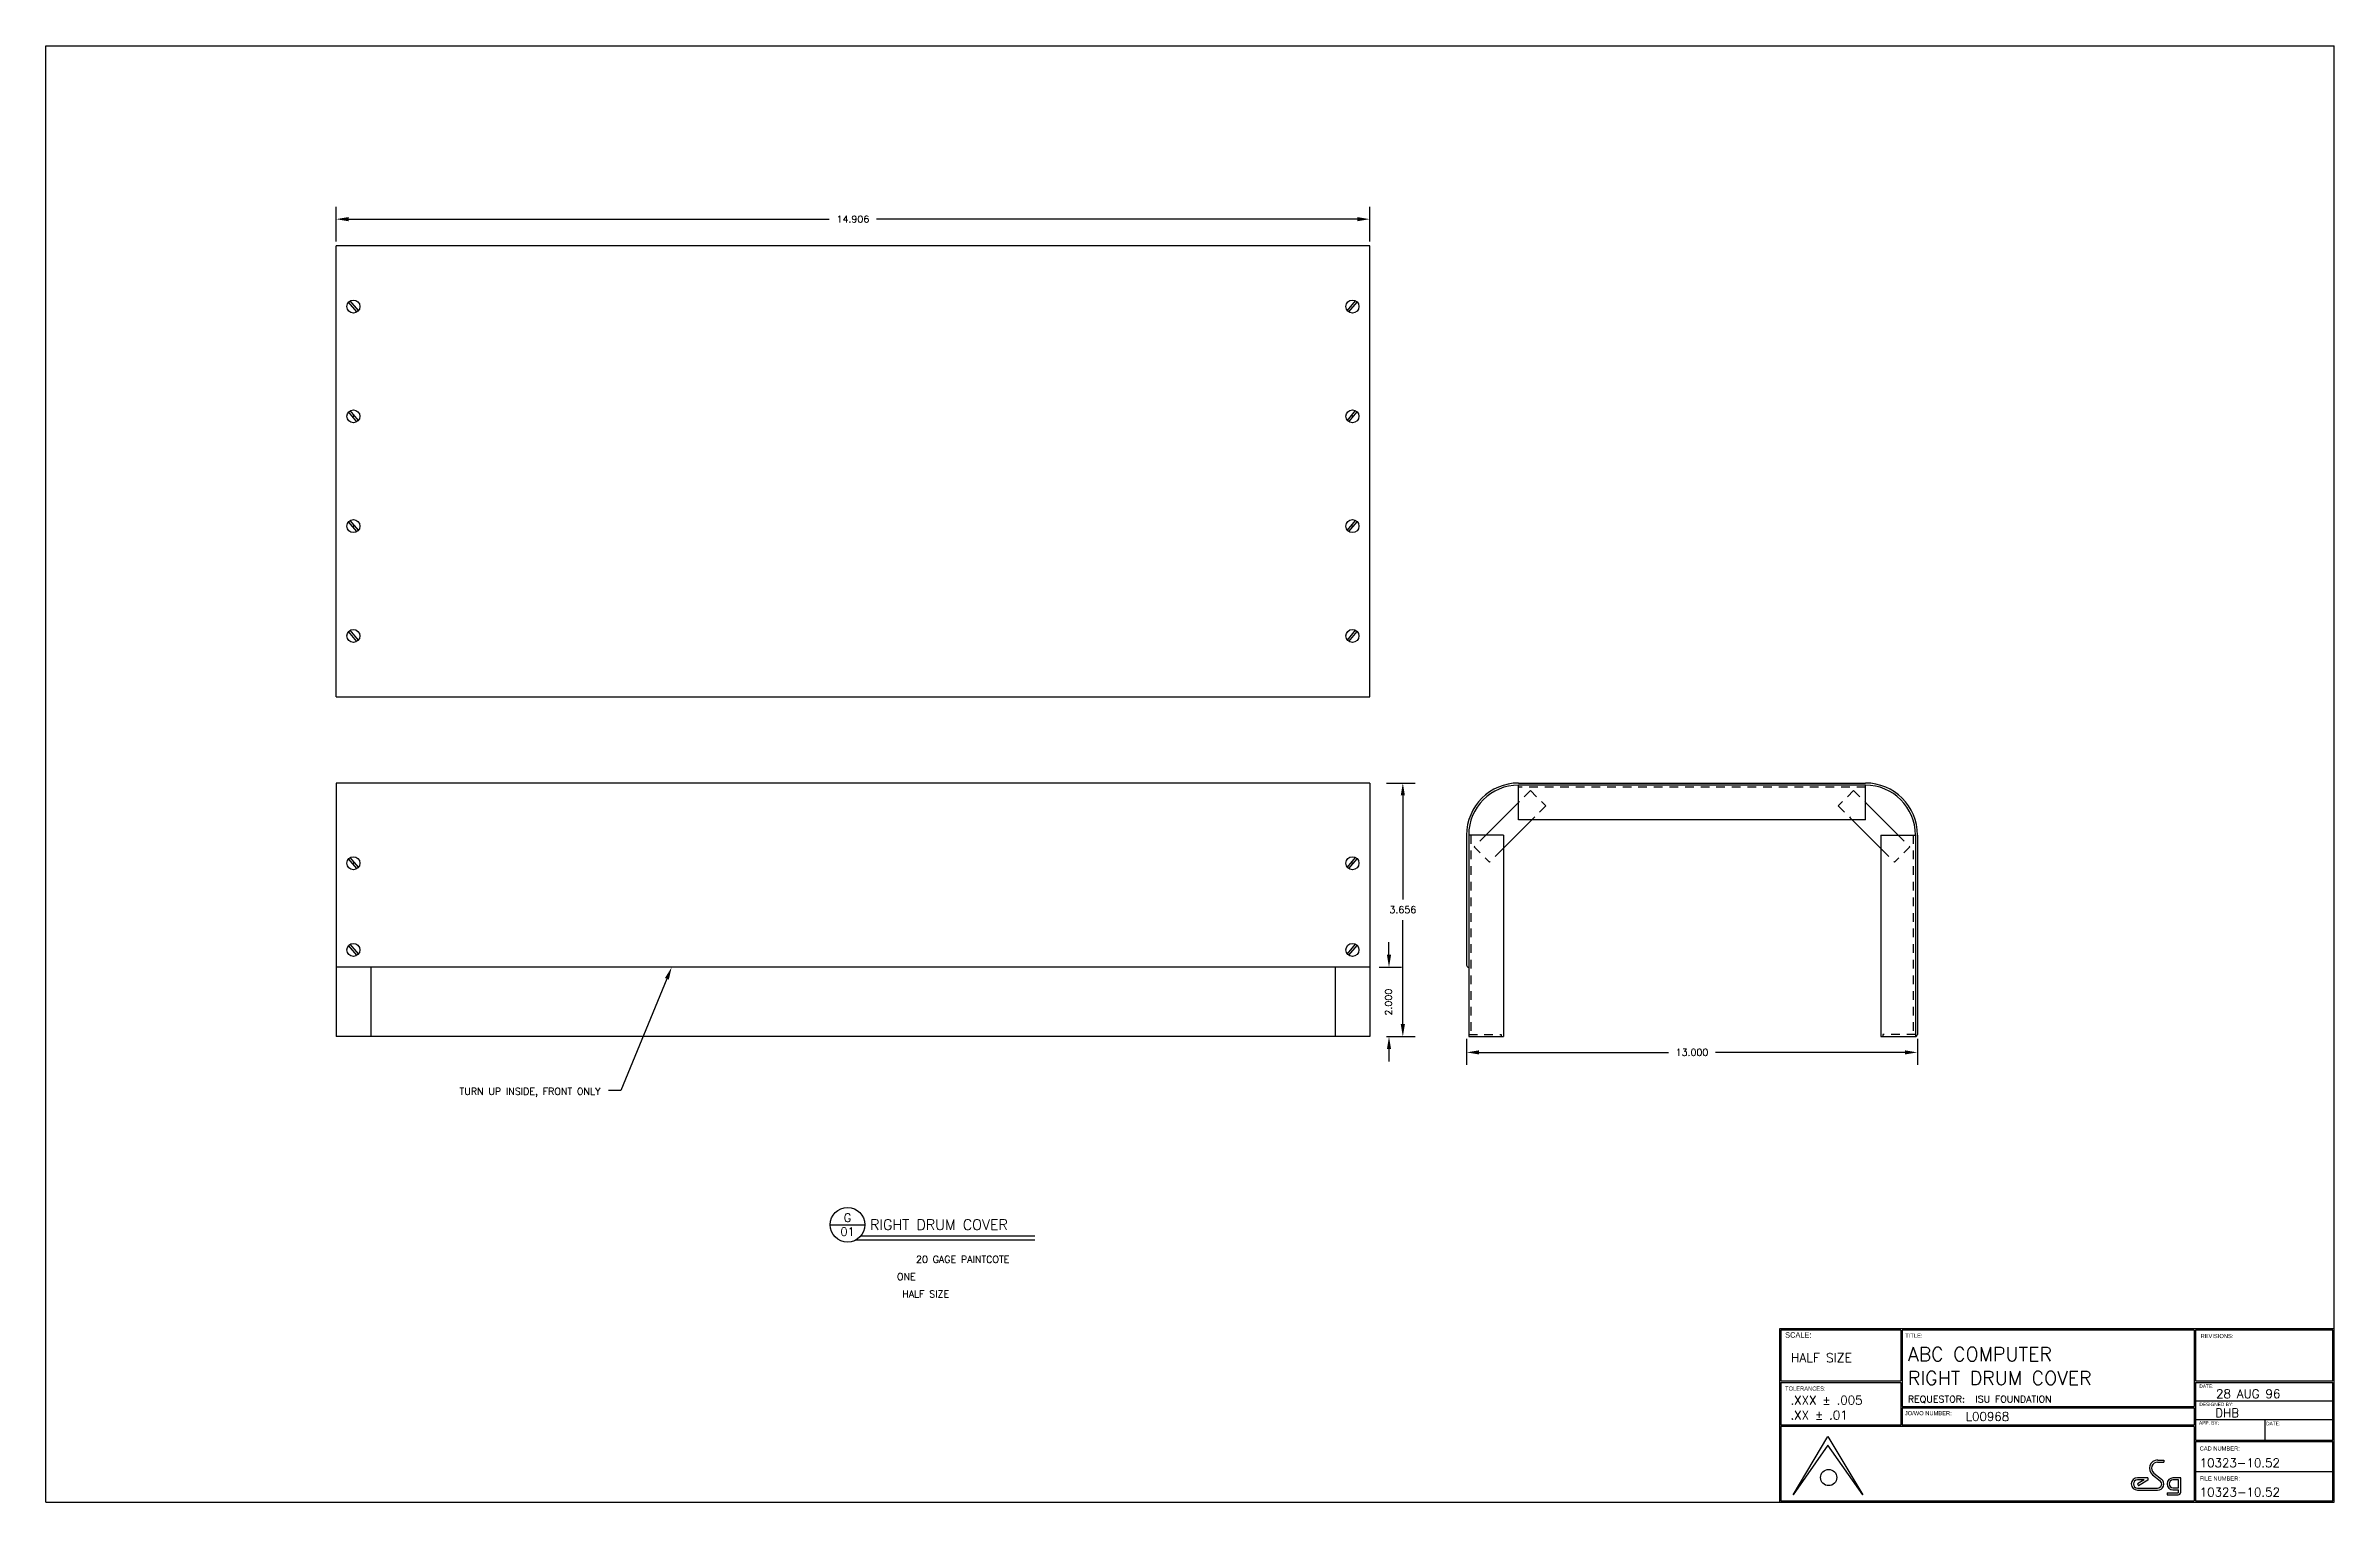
# Model space of a CAD drawing. Extents: x 0 to 33, y 0 to 21.
import ezdxf
from ezdxf.enums import TextEntityAlignment as Align

# ---------------------------------------------------------------- set-up
doc = ezdxf.new("R2010")
doc.units = 0
doc.header["$MEASUREMENT"] = 0
doc.linetypes.add('HIDDEN2', pattern=[0.1875, 0.125, -0.0625])
doc.layers.get('0').update_dxf_attribs({"linetype": 'CONTINUOUS'})
doc.layers.get('DEFPOINTS').update_dxf_attribs({"linetype": 'CONTINUOUS'})
for name, color, linetype in [('BORDER', 5, 'CONTINUOUS'), ('DIM', 1, 'CONTINUOUS'), ('HIDDEN2', 6, 'HIDDEN2'), ('OBJECT', 3, 'CONTINUOUS'), ('TEXT', 1, 'CONTINUOUS')]:
    doc.layers.add(name, color=color, linetype=linetype)
doc.styles.add('ROMANS', font='romans')
doc.styles.add('SIMPLEX', font='romans')
doc.styles.add('TITLE', font='italic')
doc.dimstyles.get("Standard").update_dxf_attribs({"dimtxt": 0.1, "dimasz": 0.18, "dimexe": 0.18, "dimexo": 0.063, "dimgap": 0.1, "dimtad": 0, "dimtih": 1, "dimtoh": 1, "dimdec": 3, "dimzin": 0, "dimdsep": 46, "dimtxsty": 'SIMPLEX', "dimcen": 0.1, "dimclrd": 1, "dimclre": 1, "dimclrt": 1, "dimadec": 0, "dimazin": 0, "dimtfac": 0.8, "dimtdec": 3, "dimtofl": 0, "dimtmove": 2, "dimatfit": 3, "dimfxl": 1, "dimtolj": 1, "dimtzin": 0, "dimarcsym": 0})

# ---------------------------------------------------------------- blocks, each defined once
blk = doc.blocks.new('T-BLK')
for p, q in [((-7.8, 0.106), (-7.3, 0.949)), ((-7.3, 0.824), (-7.8, 0.106)), ((-7.3, 0.949), (-6.8, 0.106)), ((-6.8, 0.106), (-7.3, 0.824)), ((-2.689, 0.351), (-2.838, 0.351)), ((-2.689, 0.351), (-2.689, 0.316)), ((-2.621, 0.397), (-2.511, 0.308)), ((-2.603, 0.42), (-2.492, 0.332)), ((-2.547, 0.608), (-2.459, 0.608)), ((-2.547, 0.578), (-2.459, 0.578)), ((-2.459, 0.608), (-2.459, 0.578)), ((-2.214, 0.351), (-2.325, 0.351)), ((-2.214, 0.144), (-2.214, 0.351)), ((-2.739, 0.321), (-2.838, 0.321)), ((-2.739, 0.321), (-2.838, 0.263)), ((-2.838, 0.263), (-2.822, 0.237)), ((-2.838, 0.204), (-2.547, 0.204)), ((-2.838, 0.174), (-2.547, 0.174)), ((-2.689, 0.316), (-2.822, 0.237)), ((-2.411, 0.136), (-2.411, 0.106)), ((-2.411, 0.136), (-2.252, 0.136)), ((-2.411, 0.106), (-2.252, 0.106)), ((-2.244, 0.321), (-2.325, 0.321)), ((-2.325, 0.209), (-2.244, 0.209)), ((-2.325, 0.179), (-2.244, 0.179)), ((-2.244, 0.209), (-2.244, 0.321)), ((-2.244, 0.144), (-2.244, 0.179))]:
    blk.add_line(p, q)
blk.add_circle((-7.29, 0.356), 0.117)
for centre, radius, start, end in [((-2.838, 0.263), 0.0887, 90, 270), ((-2.547, 0.49), 0.119, 90, 231.3801), ((-2.547, 0.49), 0.0887, 90, 231.3801), ((-2.547, 0.263), 0.0887, 270, 51.3801), ((-2.325, 0.265), 0.086, 90, 270), ((-2.838, 0.263), 0.0587, 90, 270), ((-2.547, 0.263), 0.0587, 270, 51.3801), ((-2.325, 0.265), 0.056, 90, 270), ((-2.252, 0.144), 0.00793, 270, 0), ((-2.252, 0.144), 0.0379, 270, 0)]:
    blk.add_arc(centre, radius, start, end)
at = {"layer": 'BORDER'}
for p, q in [((-6.251, 2.48), (-6.251, 1.748)), ((-6.231, 2.48), (-6.231, 1.381)), ((-2.021, 2.48), (-2.021, 1.381)), ((-2.001, 2.48), (-2.001, 1.748)), ((-7.98, 1.748), (-6.251, 1.748)), ((-7.98, 1.728), (-6.251, 1.728)), ((-6.251, 1.728), (-6.251, 1.111)), ((-2.001, 1.748), (-0.02, 1.748)), ((-2.001, 1.728), (-0.02, 1.728)), ((-2.001, 1.728), (-2.001, 0.897)), ((-6.231, 1.381), (-2.021, 1.381)), ((-6.231, 1.361), (-2.021, 1.361)), ((-6.231, 1.361), (-6.231, 1.111)), ((-2.021, 1.361), (-2.021, 1.111)), ((-6.251, 1.111), (-7.98, 1.111)), ((-2.021, 1.091), (-7.98, 1.091)), ((-2.021, 1.111), (-6.231, 1.111)), ((-2.021, 1.091), (-2.021, 0.02)), ((-2.001, 0.897), (-0.02, 0.897)), ((-2.001, 0.877), (-0.02, 0.877)), ((-2.001, 0.877), (-2.001, 0.02))]:
    blk.add_line(p, q, dxfattribs=at)
for points in [[(0, 0), (0, 2.5), (-8, 2.5), (-8, 0), (0, 0)], [(-6.251, 2.48), (-7.98, 2.48), (-7.98, 1.748)], [(-2.021, 2.48), (-6.231, 2.48)], [(-0.02, 1.748), (-0.02, 2.48), (-2.001, 2.48)], [(-7.98, 1.728), (-7.98, 1.111)], [(-0.02, 0.897), (-0.02, 1.728)], [(-7.98, 1.091), (-7.98, 0.02), (-2.021, 0.02)], [(-0.02, 0.02), (-0.02, 0.877)], [(-2.001, 0.02), (-0.02, 0.02)]]:
    blk.add_lwpolyline(points, dxfattribs=at)
at = {"layer": 'TEXT', "color": 2}
for p, q in [((-0.02, 1.456), (-2.001, 1.456)), ((-2.001, 1.191), (-0.02, 1.191)), ((-1.001, 1.191), (-1.001, 0.897)), ((-2.001, 0.444), (-0.02, 0.444))]:
    blk.add_line(p, q, dxfattribs=at)
at = {"style": 'SIMPLEX'}
for s, height, p in [('.XXX %%P .005', 0.125, (-7.841, 1.408)), ('REQUESTOR:', 0.1, (-6.148, 1.436)), ('.XX %%P .01', 0.125, (-7.841, 1.194))]:
    blk.add_text(s, height=height, dxfattribs=at).set_placement(p)
for tag, p, height in [('DWG_:_ACT', (-7.836, 2.018), 0.13), ('FLINE_TITLE', (-6.147, 2.034), 0.2), ('SLINE_TITLE', (-6.147, 1.69), 0.2), ('REQUESTOR', (-5.176, 1.436), 0.1), ('DESN', (-1.715, 1.225), 0.125), ('DATE', (-1.704, 1.501), 0.125), ('J.O.N.', (-5.314, 1.174), 0.125), ('CAD_NUMBER', (-1.94, 0.505), 0.125), ('FILE_NUMBER', (-1.94, 0.084), 0.125)]:
    blk.add_attdef(tag, p, '', height=height, dxfattribs=at)
at = {"color": 7, "style": 'TITLE', "flags": 2}
for tag, p, height in [('TOP_LINE_LOGO', (-6.698, 0.767), 0.17), ('BOTTOM_LINE_LOGO', (-6.693, 0.147), 0.125)]:
    blk.add_attdef(tag, p, '', height=height, dxfattribs=at)
at = {"style": 'SIMPLEX', "flags": 2}
for tag, p, height in [('SECOND_LOGO_LINE', (-6.692, 0.384), 0.085), ('FIRST_LOGO_LINE', (-6.691, 0.542), 0.1)]:
    blk.add_attdef(tag, p, '', height=height, dxfattribs=at)
at = {"layer": 'TEXT'}
for s, height, p in [('SCALE:', 0.08, (-7.918, 2.372)), ('TITLE:', 0.06, (-6.186, 2.371)), ('REVISIONS:', 0.06, (-1.928, 2.366)), ('TOLERANCES:', 0.06, (-7.919, 1.609)), ('DATE:', 0.05, (-1.945, 1.648)), ('DESIGNED BY:', 0.05, (-1.945, 1.386)), ('JO/WO NUMBER:', 0.06, (-6.192, 1.254)), ('APP. BY:', 0.05, (-1.95, 1.12)), ('DATE:', 0.05, (-0.982, 1.11)), ('CAD NUMBER:', 0.06, (-1.941, 0.745)), ('FILE NUMBER:', 0.06, (-1.94, 0.312))]:
    blk.add_text(s, height=height, dxfattribs=at).set_placement(p)
blk = doc.blocks.new('*D1')
at = {"color": 1, "linetype": 'ByBlock', "transparency": 16777216}
for p, q in [((4.186, 18.179), (4.186, 18.68)), ((4.366, 18.5), (11.298, 18.5)), ((18.912, 18.5), (11.979, 18.5)), ((19.092, 18.179), (19.092, 18.68))]:
    blk.add_line(p, q, dxfattribs=at)
for points in [[(4.366, 18.53), (4.366, 18.47), (4.186, 18.5)], [(18.912, 18.53), (18.912, 18.47), (19.092, 18.5)]]:
    blk.add_solid(points, dxfattribs=at)
at = {"layer": 'DEFPOINTS', "color": 0, "linetype": 'ByBlock', "transparency": 16777216}
for p in [(19.092, 18.5), (4.186, 18.116), (19.092, 18.116)]:
    blk.add_point(p, dxfattribs=at)
at = {"color": 1, "linetype": 'ByBlock', "transparency": 16777216, "style": 'SIMPLEX'}
blk.add_text('14.906', height=0.1, dxfattribs=at).set_placement((11.639, 18.5), align=Align.MIDDLE_CENTER)
blk = doc.blocks.new('*D2')
at = {"color": 1, "linetype": 'ByBlock', "transparency": 16777216}
for p, q in [((20.489, 6.681), (20.489, 6.306)), ((26.99, 6.681), (26.99, 6.306)), ((20.669, 6.486), (23.399, 6.486)), ((26.81, 6.486), (24.08, 6.486))]:
    blk.add_line(p, q, dxfattribs=at)
for points in [[(20.669, 6.516), (20.669, 6.456), (20.489, 6.486)], [(26.81, 6.516), (26.81, 6.456), (26.99, 6.486)]]:
    blk.add_solid(points, dxfattribs=at)
at = {"layer": 'DEFPOINTS', "color": 0, "linetype": 'ByBlock', "transparency": 16777216}
for p in [(20.489, 6.744), (26.99, 6.744), (26.99, 6.486)]:
    blk.add_point(p, dxfattribs=at)
at = {"color": 1, "linetype": 'ByBlock', "transparency": 16777216, "style": 'SIMPLEX'}
blk.add_text('13.000', height=0.1, dxfattribs=at).set_placement((23.739, 6.486), align=Align.MIDDLE_CENTER)
blk = doc.blocks.new('*D3')
at = {"color": 1, "linetype": 'ByBlock', "transparency": 16777216}
for p, q in [((19.332, 10.37), (19.749, 10.37)), ((19.569, 10.19), (19.569, 8.692)), ((19.569, 6.894), (19.569, 8.392)), ((19.332, 6.714), (19.749, 6.714))]:
    blk.add_line(p, q, dxfattribs=at)
for points in [[(19.539, 10.19), (19.599, 10.19), (19.569, 10.37)], [(19.539, 6.894), (19.599, 6.894), (19.569, 6.714)]]:
    blk.add_solid(points, dxfattribs=at)
at = {"layer": 'DEFPOINTS', "color": 0, "linetype": 'ByBlock', "transparency": 16777216}
for p in [(19.269, 10.37), (19.569, 10.37), (19.269, 6.714)]:
    blk.add_point(p, dxfattribs=at)
at = {"color": 1, "linetype": 'ByBlock', "transparency": 16777216, "style": 'SIMPLEX'}
blk.add_text('3.656', height=0.1, dxfattribs=at).set_placement((19.569, 8.542), align=Align.MIDDLE_CENTER)
blk = doc.blocks.new('P-TITLE')
at = {"layer": 'OBJECT'}
for p, q in [((-1.562, -0.638), (-1.062, -0.638)), ((1.387, -0.862), (-1.188, -0.862)), ((-1.113, -0.8), (1.387, -0.8))]:
    blk.add_line(p, q, dxfattribs=at)
blk.add_circle((-1.312, -0.638), 0.25, dxfattribs=at)
at = {"layer": 'OBJECT', "style": 'ROMANS'}
for tag, p in [('NO.', (-1.312, -0.538)), ('PAGE', (-1.312, -0.738))]:
    blk.add_attdef(tag, text='', height=0.12, dxfattribs=at).set_placement(p, align=Align.MIDDLE)
for tag, p, height in [('DESCRIPTION', (-0.988, -0.712), 0.15), ('#_REQUIRED', (-0.6, -1.438), 0.1), ('MATERIAL', (-0.325, -1.188), 0.1), ('SCALE', (-0.525, -1.688), 0.1)]:
    blk.add_attdef(tag, p, '', height=height, dxfattribs=at)
at = {"layer": 'OBJECT', "style": 'ROMANS', "flags": 2}
for tag, p in [('MATERIAL:', (-1.163, -1.188)), ('SCALE:', (-1.163, -1.688)), ('REQD:', (-1.163, -1.438))]:
    blk.add_attdef(tag, p, '', height=0.1, dxfattribs=at)

msp = doc.modelspace()

# ---------------------------------------------------------------- linework, layer by layer
at = {"color": 1, "linetype": 'ByBlock'}
for p, q in [((19.3696, 7.8939), (19.3696, 8.0739)), ((19.2267, 7.7139), (19.5496, 7.7139)), ((19.3696, 6.5339), (19.3696, 6.3539))]:
    msp.add_line(p, q, dxfattribs=at)
for points in [[(19.3396, 7.8939), (19.3996, 7.8939), (19.3696, 7.7139)], [(19.3396, 6.5339), (19.3996, 6.5339), (19.3696, 6.7139)]]:
    msp.add_solid(points, dxfattribs=at)
at = {"layer": 'BORDER'}
for p, q in [((0, 0), (0, 21)), ((0, 21), (33, 21)), ((33, 0), (33, 21)), ((0, 0), (33, 0))]:
    msp.add_line(p, q, dxfattribs=at)
at = {"layer": 'DIM', "color": 1}
for p, q in [((8.957, 7.5475), (8.2933, 5.9352)), ((8.2933, 5.9352), (8.1133, 5.9352))]:
    msp.add_line(p, q, dxfattribs=at)
msp.add_solid([(8.9292, 7.5589), (8.9847, 7.5361), (9.0255, 7.7139)], dxfattribs=at)
at = {"layer": 'HIDDEN2'}
for p, q in [((26.2397, 10.3102), (21.2387, 10.3102)), ((21.4085, 10.261), (21.2387, 10.0912)), ((21.4085, 10.261), (21.6295, 10.04)), ((26.0698, 10.261), (25.8489, 10.04)), ((26.0698, 10.261), (26.2397, 10.0912)), ((21.6295, 10.04), (21.4596, 9.8702)), ((25.8489, 10.04), (26.0187, 9.8702)), ((20.5487, 9.6202), (20.5487, 6.7439)), ((20.7677, 9.6202), (20.5979, 9.4503)), ((26.7107, 9.6202), (26.8805, 9.4503)), ((26.9297, 9.6202), (26.9297, 6.7439)), ((20.5979, 9.4503), (20.8188, 9.2294)), ((20.9887, 9.3992), (20.8188, 9.2294)), ((26.4897, 9.3992), (26.6595, 9.2294)), ((26.8805, 9.4503), (26.6595, 9.2294)), ((20.5187, 6.7439), (20.9887, 6.7439)), ((20.9887, 6.7439), (20.9887, 6.7139)), ((26.4897, 6.7439), (26.4897, 6.7139)), ((26.9597, 6.7439), (26.4897, 6.7439))]:
    msp.add_line(p, q, dxfattribs=at)
at = {"layer": 'OBJECT'}
for p, q in [((19.0919, 18.116), (4.1856, 18.116)), ((4.1856, 11.615), (4.1856, 18.116)), ((19.0919, 11.615), (19.0919, 18.116)), ((4.4873, 17.1622), (4.3671, 17.3045)), ((4.5086, 17.1816), (4.3897, 17.3222)), ((18.7689, 17.1816), (18.8877, 17.3222)), ((18.7902, 17.1622), (18.9104, 17.3045)), ((4.4873, 15.5789), (4.3671, 15.7211)), ((4.5086, 15.5983), (4.3897, 15.7389)), ((18.7689, 15.5983), (18.8877, 15.7389)), ((18.7902, 15.5789), (18.9104, 15.7211)), ((4.4873, 13.9956), (4.3671, 14.1378)), ((4.5086, 14.0149), (4.3897, 14.1556)), ((18.7689, 14.0149), (18.8877, 14.1556)), ((18.7902, 13.9956), (18.9104, 14.1378)), ((4.4873, 12.4122), (4.3671, 12.5545)), ((4.5086, 12.4316), (4.3897, 12.5722)), ((18.7689, 12.4316), (18.8877, 12.5722)), ((18.7902, 12.4122), (18.9104, 12.5545)), ((4.1856, 11.615), (19.0919, 11.615)), ((19.0919, 10.3702), (4.1856, 10.3702)), ((4.1856, 10.3702), (4.1856, 6.7139)), ((19.0919, 10.3702), (19.0919, 6.7139)), ((21.2387, 10.3702), (26.2397, 10.3702)), ((26.2397, 10.3402), (21.2387, 10.3402)), ((21.2387, 9.8402), (21.2387, 10.3402)), ((26.2397, 9.8402), (26.2397, 10.3402)), ((21.2387, 10.0912), (20.7677, 9.6202)), ((26.2397, 10.0912), (26.7107, 9.6202)), ((20.4887, 9.6202), (20.4887, 7.7439)), ((20.5187, 9.6202), (20.5187, 6.7139)), ((21.0187, 9.6202), (20.5187, 9.6202)), ((21.4596, 9.8702), (20.9887, 9.3992)), ((21.0187, 9.6202), (21.0187, 6.7139)), ((26.2397, 9.8402), (21.2387, 9.8402)), ((26.0187, 9.8702), (26.4897, 9.3992)), ((26.4597, 9.6202), (26.4597, 6.7139)), ((26.4597, 9.6202), (26.9597, 9.6202)), ((26.9597, 9.6202), (26.9597, 6.7139)), ((26.9897, 9.6202), (26.9897, 6.7439)), ((4.4873, 9.1357), (4.3671, 9.2779)), ((4.5086, 9.1551), (4.3897, 9.2957)), ((18.7689, 9.1551), (18.8877, 9.2957)), ((18.7902, 9.1357), (18.9104, 9.2779)), ((4.4873, 7.8857), (4.3671, 8.0279)), ((4.5086, 7.9051), (4.3897, 8.0457)), ((18.7689, 7.9051), (18.8877, 8.0457)), ((18.7902, 7.8857), (18.9104, 8.0279)), ((19.0919, 7.7139), (4.1856, 7.7139)), ((4.6856, 7.7139), (4.6856, 6.7139)), ((18.5919, 7.7139), (18.5919, 6.7139)), ((19.0919, 6.7139), (4.1856, 6.7139)), ((20.5187, 6.7139), (21.0187, 6.7139)), ((26.4597, 6.7139), (26.9597, 6.7139))]:
    msp.add_line(p, q, dxfattribs=at)
for centre in [(4.4356, 17.2405), (18.8419, 17.2405), (4.4356, 15.6571), (18.8419, 15.6571), (4.4356, 14.0738), (18.8419, 14.0738), (4.4356, 12.4905), (18.8419, 12.4905), (4.4356, 9.2139), (18.8419, 9.2139), (4.4356, 7.9639), (18.8419, 7.9639)]:
    msp.add_circle(centre, 0.0938, dxfattribs=at)
for centre, radius, start, end in [((21.2387, 9.6202), 0.75, 90, 180), ((21.2387, 9.6202), 0.72, 90, 180), ((26.2397, 9.6202), 0.75, 0, 90), ((26.2397, 9.6202), 0.72, 0, 90), ((20.5187, 7.7439), 0.03, 180, 270), ((26.9597, 6.7439), 0.03, 270, 0)]:
    msp.add_arc(centre, radius, start, end, dxfattribs=at)
for p in [(4.4356, 15.6571), (18.8419, 15.6571), (4.4356, 14.0738), (18.8419, 14.0738), (4.4356, 9.2139), (18.8419, 9.2139)]:
    msp.add_point(p, dxfattribs=at)

# ---------------------------------------------------------------- block references
at = {"layer": 'DIM'}
ref = msp.add_blockref('P-TITLE', (12.8744, 4.6393), dxfattribs=at)
ref.add_attrib('SCALE', 'HALF SIZE', (12.3494, 2.9518), dxfattribs={"layer": 'OBJECT', "height": 0.1, "style": 'ROMANS'})
ref.add_attrib('#_REQUIRED', 'ONE', (12.2744, 3.2013), dxfattribs={"layer": 'OBJECT', "height": 0.1, "style": 'ROMANS'})
ref.add_attrib('MATERIAL', '20 GAGE PAINTCOTE', (12.5494, 3.4518), dxfattribs={"layer": 'OBJECT', "height": 0.1, "style": 'ROMANS'})
ref.add_attrib('NO.', 'G', dxfattribs={"layer": 'OBJECT', "height": 0.12, "style": 'ROMANS'}).set_placement((11.5619, 4.1018), align=Align.MIDDLE)
ref.add_attrib('DESCRIPTION', 'RIGHT DRUM COVER', (11.8869, 3.9268), dxfattribs={"layer": 'OBJECT', "height": 0.15, "style": 'ROMANS'})
ref.add_attrib('PAGE', '01', dxfattribs={"layer": 'OBJECT', "height": 0.12, "style": 'ROMANS'}).set_placement((11.5619, 3.9018), align=Align.MIDDLE)
at = {"layer": 'TEXT'}
ref = msp.add_blockref('T-BLK', (33, 0), dxfattribs=at)
ref.add_attrib('FLINE_TITLE', 'ABC COMPUTER', (26.853, 2.0341), dxfattribs={"layer": '0', "height": 0.2, "style": 'SIMPLEX'})
ref.add_attrib('SLINE_TITLE', 'RIGHT DRUM COVER', (26.853, 1.6905), dxfattribs={"layer": '0', "height": 0.2, "style": 'SIMPLEX'})
ref.add_attrib('DWG_:_ACT', 'HALF SIZE', (25.1645, 2.0175), dxfattribs={"layer": '0', "height": 0.13, "style": 'SIMPLEX'})
ref.add_attrib('CAD_NUMBER', '10323-10.52', (31.0597, 0.505), dxfattribs={"layer": '0', "height": 0.125, "style": 'SIMPLEX'})
ref.add_attrib('FILE_NUMBER', '10323-10.52', (31.0604, 0.0836), dxfattribs={"layer": '0', "height": 0.125, "style": 'SIMPLEX'})
ref.add_attrib('REQUESTOR', 'ISU FOUNDATION', (27.8241, 1.4363), dxfattribs={"layer": '0', "height": 0.1, "style": 'SIMPLEX'})
ref.add_attrib('J.O.N.', 'L00968', (27.6861, 1.1736), dxfattribs={"layer": '0', "height": 0.125, "style": 'SIMPLEX'})
ref.add_attrib('DATE', '28 AUG 96', (31.2959, 1.5011), dxfattribs={"layer": '0', "height": 0.125, "style": 'SIMPLEX'})
ref.add_attrib('DESN', 'DHB', (31.2849, 1.2252), dxfattribs={"layer": '0', "height": 0.125, "style": 'SIMPLEX'})

# ---------------------------------------------------------------- texts
at = {"color": 1, "linetype": 'ByBlock', "style": 'SIMPLEX'}
msp.add_text('2.000', height=0.1, rotation=90, dxfattribs=at).set_placement((19.3622, 7.2106), align=Align.MIDDLE_CENTER)
at = {"layer": 'DIM', "color": 1, "style": 'SIMPLEX'}
msp.add_text('TURN UP INSIDE, FRONT ONLY', height=0.1, dxfattribs=at).set_placement((7.998, 5.924), align=Align.MIDDLE_RIGHT)

# ---------------------------------------------------------------- dimensions: what is measured, and where the dimension line sits
at = {"layer": 'DIM'}
dim = msp.add_linear_dim(base=(19.0919, 18.4999), p1=(4.1856, 18.116), p2=(19.0919, 18.116), dimstyle='Standard', dxfattribs=at)
dim.commit()
dim.dimension.update_dxf_attribs({"geometry": '*D1', "text_midpoint": (11.6387, 18.4999)})
dim = msp.add_linear_dim(base=(19.5686, 10.3702), p1=(19.2688, 6.7139), p2=(19.2688, 10.3702), angle=90, dimstyle='Standard', dxfattribs=at)
dim.commit()
dim.dimension.update_dxf_attribs({"geometry": '*D3', "text_midpoint": (19.5686, 8.5421)})
dim = msp.add_linear_dim(base=(26.9897, 6.4861), p1=(20.4887, 6.7439), p2=(26.9897, 6.7439), text='13.000', dimstyle='Standard', dxfattribs=at)
dim.commit()
dim.dimension.update_dxf_attribs({"geometry": '*D2', "text_midpoint": (23.7392, 6.4861)})

doc.saveas('drawing.dxf')
